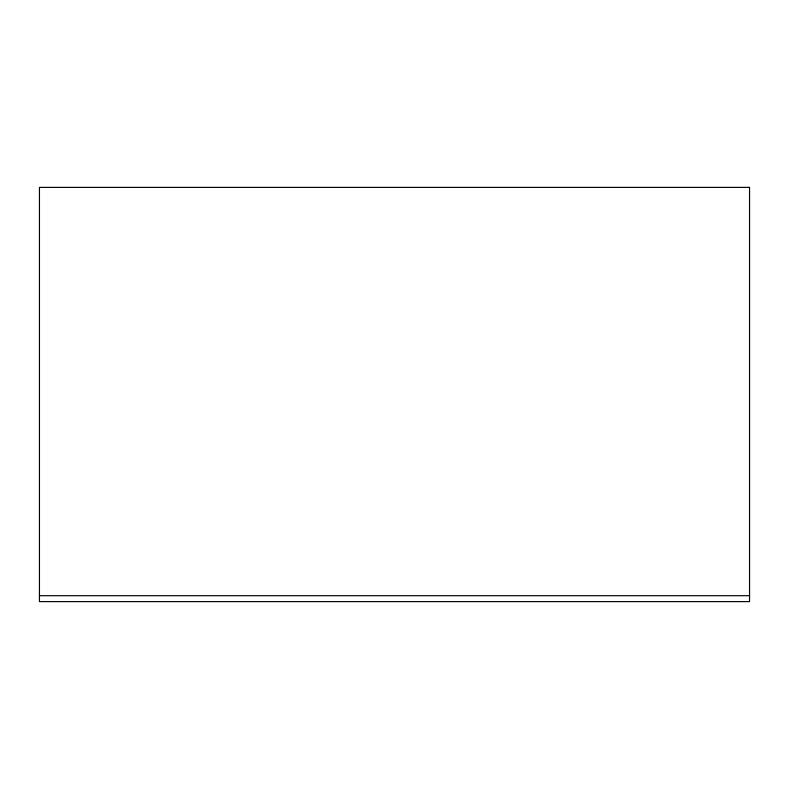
<?xml version="1.0" encoding="UTF-8"?>
<svg xmlns="http://www.w3.org/2000/svg" width="789" height="789" viewBox="0 0 789 789"><rect width="100%" height="100%" fill="white"/><g stroke="black" fill="none" stroke-linecap="round" stroke-linejoin="round"><path stroke-width="1.18" d="M39.45 595.695L749.55 595.695M749.55 187.387L39.45 187.387L39.45 601.612L749.55 601.612L749.55 187.387"/></g></svg>
